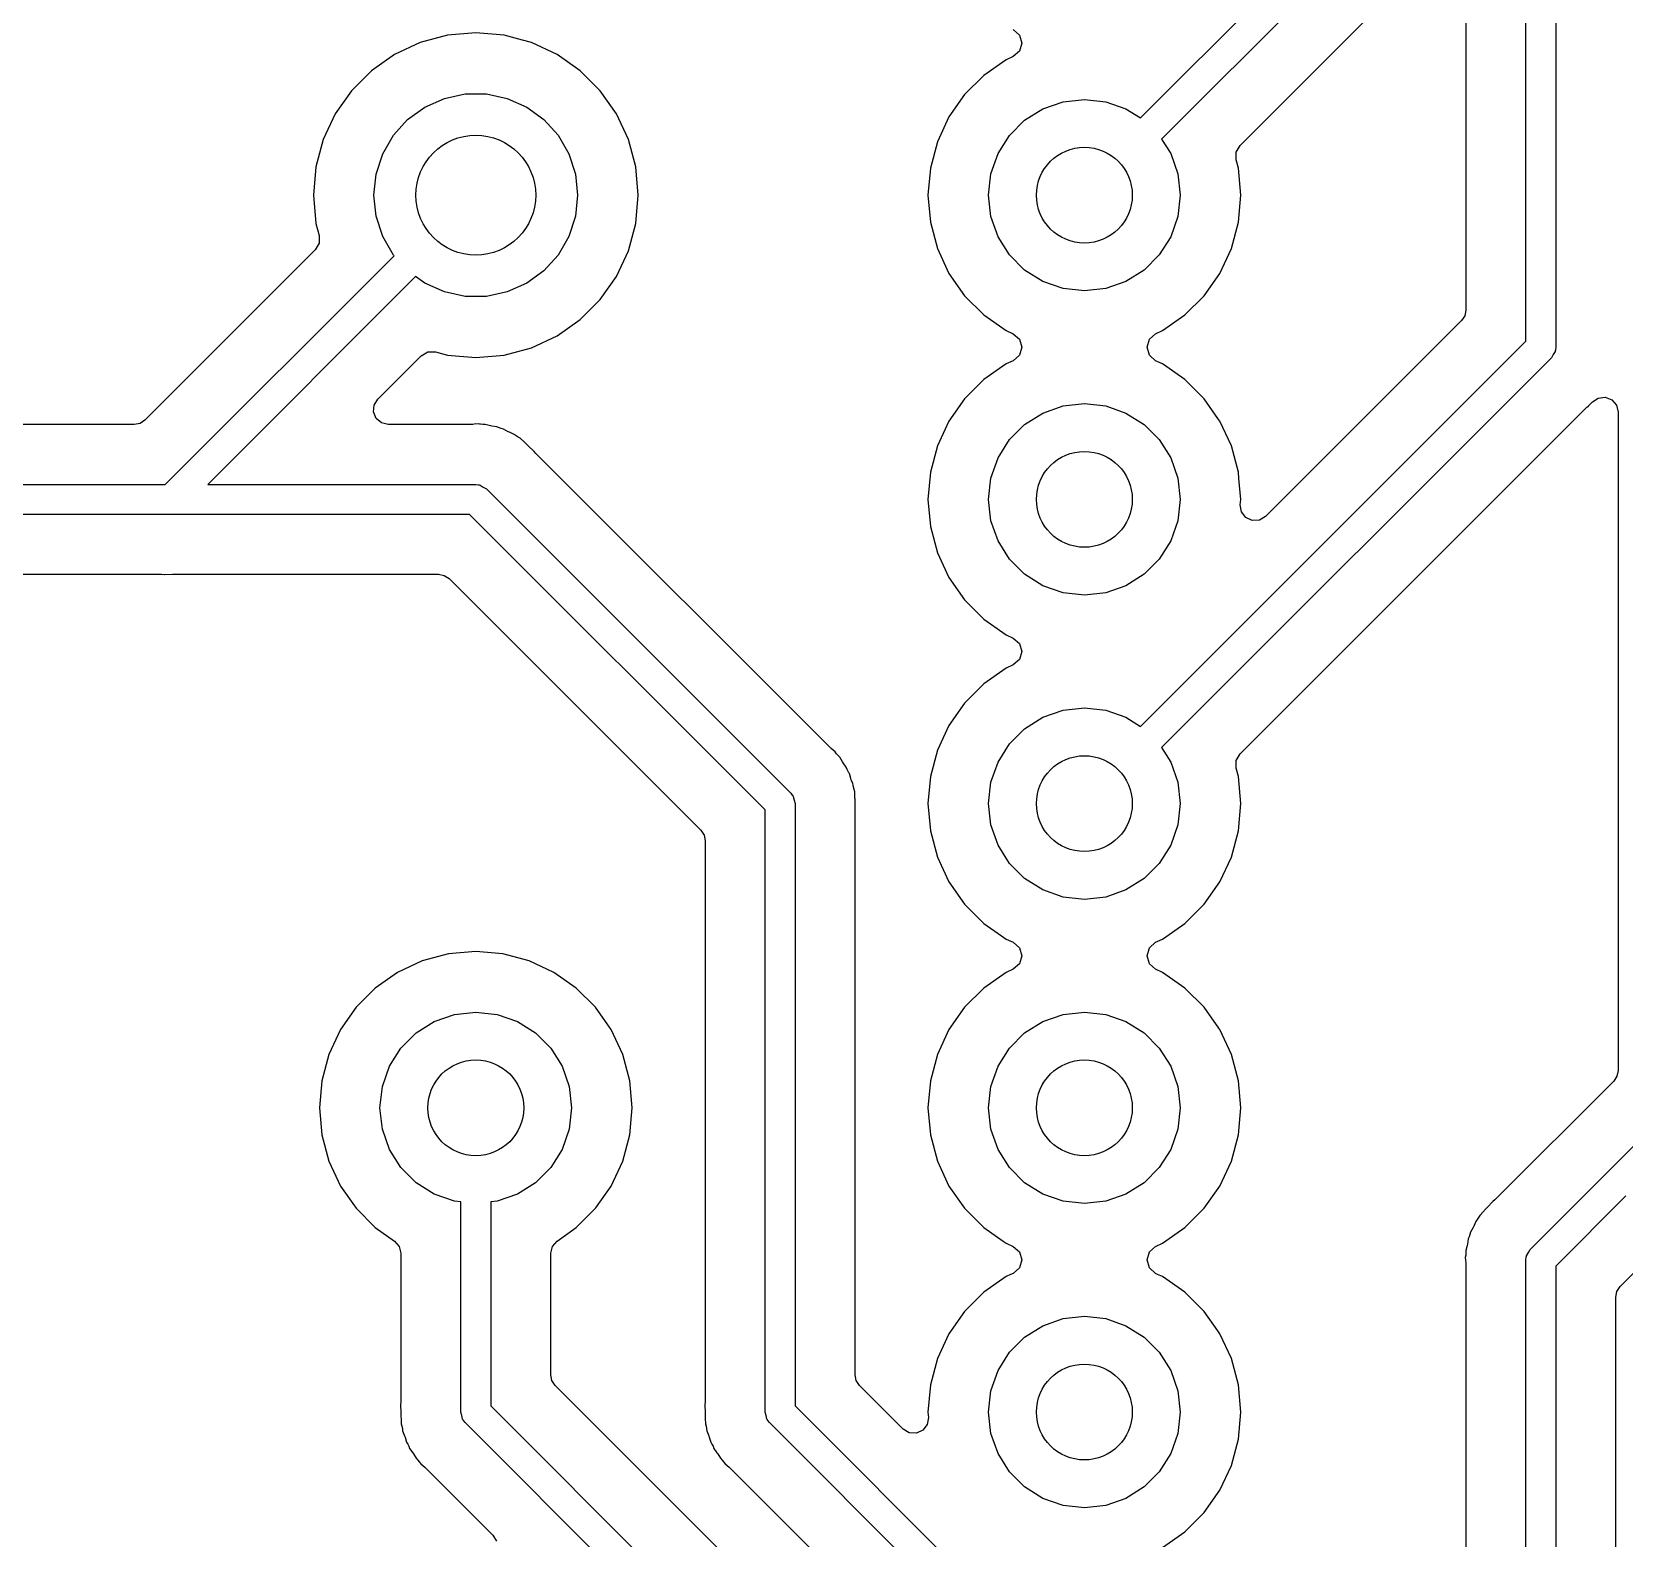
# Model space of a CAD drawing. Extents: x 26.2 to 76.2, y -84.5 to -34.5.
# Drawn here: x 39.64 to 52.93, y -71.87 to -59.29 of the extents above; entities that cross this region are included whole.
import ezdxf

# ---------------------------------------------------------------- set-up
doc = ezdxf.new("R2010")
doc.units = 0
doc.layers.add('BLACK', color=7, linetype='CONTINUOUS')

msp = doc.modelspace()

# ---------------------------------------------------------------- linework, layer by layer
at = {"layer": 'BLACK', "linetype": 'CONTINUOUS'}
for p, q in [((52.11, -61.8732), (52.11, -46.685)), ((52.36, -46.7368), (52.36, -61.925)), ((48.893, -60.0102), (50.84, -58.0632)), ((51.0534, -58.2034), (49.0698, -60.187)), ((49.7244, -60.2402), (51.3488, -58.6158)), ((51.6095, -58.6556), (51.6095, -61.6145)), ((47.8303, -59.2726), (47.8824, -59.3184)), ((42.8813, -59.3811), (42.6672, -59.481)), ((43.1096, -59.3199), (42.8813, -59.3811)), ((43.345, -59.2993), (43.1096, -59.3199)), ((43.5804, -59.3199), (43.345, -59.2993)), ((43.7349, -59.3613), (43.5804, -59.3199)), ((43.8087, -59.3811), (43.7349, -59.3613)), ((44.0228, -59.481), (43.8087, -59.3811)), ((47.8824, -59.3184), (47.9019, -59.385)), ((47.9019, -59.385), (47.8824, -59.4516)), ((42.6672, -59.481), (42.4736, -59.6165)), ((44.2164, -59.6165), (44.0228, -59.481)), ((47.7723, -59.5244), (47.5859, -59.655)), ((47.8303, -59.4974), (47.7723, -59.5244)), ((47.8824, -59.4516), (47.8303, -59.4974)), ((42.4736, -59.6165), (42.3065, -59.7836)), ((44.3835, -59.7836), (44.2164, -59.6165)), ((47.5859, -59.655), (47.425, -59.8159)), ((42.3065, -59.7836), (42.171, -59.9772)), ((43.0823, -59.8466), (43.2562, -59.8097)), ((43.2562, -59.8097), (43.4338, -59.8097)), ((43.4338, -59.8097), (43.6077, -59.8466)), ((44.519, -59.9772), (44.3835, -59.7836)), ((42.7762, -60.0233), (42.92, -59.9189)), ((42.92, -59.9189), (43.0823, -59.8466)), ((43.6077, -59.8466), (43.77, -59.9189)), ((43.77, -59.9189), (43.9138, -60.0233)), ((47.425, -59.8159), (47.2944, -60.0023)), ((47.9262, -60.0295), (48.0779, -59.9342)), ((48.0779, -59.9342), (48.247, -59.8751)), ((48.247, -59.8751), (48.425, -59.855)), ((48.425, -59.855), (48.603, -59.8751)), ((48.603, -59.8751), (48.7721, -59.9342)), ((48.7721, -59.9342), (48.893, -60.0102)), ((42.171, -59.9772), (42.0711, -60.1913)), ((42.6573, -60.1554), (42.7762, -60.0233)), ((43.9138, -60.0233), (44.0327, -60.1554)), ((44.6189, -60.1913), (44.519, -59.9772)), ((47.2944, -60.0023), (47.1983, -60.2085)), ((47.7995, -60.1562), (47.9262, -60.0295)), ((42.0711, -60.1913), (42.0099, -60.4196)), ((42.5685, -60.3093), (42.6573, -60.1554)), ((44.0327, -60.1554), (44.1215, -60.3093)), ((44.6801, -60.4196), (44.6189, -60.1913)), ((47.1983, -60.2085), (47.1394, -60.4283)), ((47.7042, -60.3079), (47.7995, -60.1562)), ((49.0698, -60.187), (49.1458, -60.3079)), ((42.5136, -60.4783), (42.5685, -60.3093)), ((44.1215, -60.3093), (44.1764, -60.4783)), ((47.6451, -60.477), (47.7042, -60.3079)), ((49.1458, -60.3079), (49.2049, -60.477)), ((49.6923, -60.2958), (49.7244, -60.2402)), ((49.6923, -60.36), (49.6923, -60.2958)), ((42.0099, -60.4196), (41.9893, -60.655)), ((44.7007, -60.655), (44.6801, -60.4196)), ((47.1394, -60.4283), (47.1195, -60.655)), ((49.7106, -60.4283), (49.6923, -60.36)), ((49.7305, -60.655), (49.7106, -60.4283)), ((42.495, -60.655), (42.5136, -60.4783)), ((44.1764, -60.4783), (44.195, -60.655)), ((47.625, -60.655), (47.6451, -60.477)), ((49.2049, -60.477), (49.225, -60.655)), ((41.9893, -60.655), (42.0099, -60.8904)), ((42.5136, -60.8317), (42.495, -60.655)), ((44.195, -60.655), (44.1764, -60.8317)), ((44.6801, -60.8904), (44.7007, -60.655)), ((47.1195, -60.655), (47.1394, -60.8817)), ((47.6451, -60.833), (47.625, -60.655)), ((49.225, -60.655), (49.2049, -60.833)), ((49.7106, -60.8817), (49.7305, -60.655)), ((42.5685, -61.0007), (42.5136, -60.8317)), ((44.1764, -60.8317), (44.1215, -61.0007)), ((47.7042, -61.0021), (47.6451, -60.833)), ((49.2049, -60.833), (49.1458, -61.0021)), ((42.0099, -60.8904), (42.0369, -60.9909)), ((42.0369, -60.9909), (42.0369, -61.0551)), ((42.6573, -61.1546), (42.5685, -61.0007)), ((44.1215, -61.0007), (44.0327, -61.1546)), ((44.6189, -61.1187), (44.6801, -60.8904)), ((47.1394, -60.8817), (47.1983, -61.1015)), ((47.7995, -61.1538), (47.7042, -61.0021)), ((49.1458, -61.0021), (49.0505, -61.1538)), ((49.6517, -61.1015), (49.7106, -60.8817)), ((42.0048, -61.1106), (40.5822, -62.5332)), ((42.0369, -61.0551), (42.0048, -61.1106)), ((44.519, -61.3328), (44.6189, -61.1187)), ((47.1983, -61.1015), (47.2944, -61.3077)), ((49.5556, -61.3077), (49.6517, -61.1015)), ((40.7532, -63.07), (42.6627, -61.1605)), ((42.6627, -61.1605), (42.6573, -61.1546)), ((44.0327, -61.1546), (43.9138, -61.2867)), ((47.9262, -61.2805), (47.7995, -61.1538)), ((49.0505, -61.1538), (48.9238, -61.2805)), ((42.8422, -61.3346), (41.1068, -63.07)), ((42.92, -61.3911), (42.8422, -61.3346)), ((43.0823, -61.4634), (42.92, -61.3911)), ((43.77, -61.3911), (43.6077, -61.4634)), ((43.9138, -61.2867), (43.77, -61.3911)), ((44.3835, -61.5264), (44.519, -61.3328)), ((47.2944, -61.3077), (47.425, -61.4941)), ((48.0779, -61.3758), (47.9262, -61.2805)), ((48.247, -61.4349), (48.0779, -61.3758)), ((48.7721, -61.3758), (48.603, -61.4349)), ((48.9238, -61.2805), (48.7721, -61.3758)), ((49.425, -61.4941), (49.5556, -61.3077)), ((43.2562, -61.5003), (43.0823, -61.4634)), ((43.4338, -61.5003), (43.2562, -61.5003)), ((43.6077, -61.4634), (43.4338, -61.5003)), ((44.2164, -61.6935), (44.3835, -61.5264)), ((47.425, -61.4941), (47.5859, -61.655)), ((48.425, -61.455), (48.247, -61.4349)), ((48.603, -61.4349), (48.425, -61.455)), ((49.2641, -61.655), (49.425, -61.4941)), ((47.5859, -61.655), (47.7723, -61.7856)), ((49.0777, -61.7856), (49.2641, -61.655)), ((51.6001, -61.662), (51.5732, -61.7022)), ((51.6095, -61.6145), (51.6001, -61.662)), ((44.0228, -61.829), (44.2164, -61.6935)), ((47.7723, -61.7856), (47.7723, -61.7856)), ((47.7723, -61.7856), (47.8303, -61.8126)), ((49.0197, -61.8126), (49.0777, -61.7856)), ((51.5732, -61.7022), (49.9378, -63.3376)), ((43.5804, -61.9901), (43.8087, -61.9289)), ((43.8087, -61.9289), (44.0228, -61.829)), ((47.8303, -61.8126), (47.8824, -61.8584)), ((47.8824, -61.8584), (47.9019, -61.925)), ((47.9019, -61.925), (47.8824, -61.9916)), ((48.893, -65.0902), (52.11, -61.8732)), ((48.9481, -61.925), (48.9675, -61.8584)), ((48.9675, -61.9916), (48.9481, -61.925)), ((48.9675, -61.8584), (49.0197, -61.8126)), ((52.36, -61.925), (52.3568, -61.9471)), ((42.7837, -62.1009), (42.8894, -61.9952)), ((42.8894, -61.9952), (42.9449, -61.9631)), ((42.9449, -61.9631), (43.0091, -61.9631)), ((43.0091, -61.9631), (43.1096, -61.9901)), ((43.1096, -61.9901), (43.345, -62.0107)), ((43.345, -62.0107), (43.5804, -61.9901)), ((47.7723, -62.0644), (47.5859, -62.195)), ((47.8303, -62.0374), (47.7723, -62.0644)), ((47.8824, -61.9916), (47.8303, -62.0374)), ((49.0197, -62.0374), (48.9675, -61.9916)), ((49.0777, -62.0644), (49.0197, -62.0374)), ((52.3234, -62.0134), (49.0698, -65.267)), ((49.2641, -62.195), (49.0777, -62.0644)), ((52.3382, -61.9862), (52.3234, -62.0134)), ((52.3549, -61.9602), (52.3382, -61.9862)), ((52.3558, -61.954), (52.3549, -61.9602)), ((52.3571, -61.9516), (52.3558, -61.954)), ((52.3568, -61.9471), (52.3571, -61.9516)), ((42.5268, -62.3578), (42.7837, -62.1009)), ((47.5859, -62.195), (47.425, -62.3559)), ((49.425, -62.3559), (49.2641, -62.195)), ((42.492, -62.4649), (42.4965, -62.4072)), ((42.5141, -62.5184), (42.492, -62.4649)), ((42.4965, -62.4072), (42.5268, -62.3578)), ((47.425, -62.3559), (47.2944, -62.5423)), ((48.0779, -62.4742), (48.247, -62.4151)), ((48.247, -62.4151), (48.425, -62.395)), ((48.425, -62.395), (48.603, -62.4151)), ((48.603, -62.4151), (48.7721, -62.4742)), ((49.5388, -62.5184), (49.425, -62.3559)), ((49.7244, -65.3202), (52.6188, -62.4258)), ((52.6188, -62.4258), (52.6349, -62.4129)), ((52.6349, -62.4129), (52.6369, -62.4108)), ((52.6369, -62.4108), (52.6651, -62.3807)), ((52.6369, -62.4108), (52.6369, -62.4108)), ((52.6651, -62.3807), (52.7142, -62.3487)), ((52.7142, -62.3487), (52.7726, -62.3428)), ((52.7726, -62.3428), (52.8271, -62.3644)), ((52.8271, -62.3644), (52.8656, -62.4086)), ((52.8656, -62.4086), (52.8795, -62.4656)), ((52.8795, -62.4656), (52.8795, -67.9645)), ((40.4945, -62.5695), (34.3992, -62.5695)), ((40.542, -62.5601), (40.4945, -62.5695)), ((40.5822, -62.5332), (40.542, -62.5601)), ((42.5582, -62.556), (42.5141, -62.5184)), ((42.6145, -62.5695), (42.5582, -62.556)), ((43.3097, -62.5695), (42.6145, -62.5695)), ((43.3213, -62.5689), (43.3097, -62.5695)), ((43.3318, -62.568), (43.3213, -62.5689)), ((43.3648, -62.5648), (43.3318, -62.568)), ((43.3772, -62.5668), (43.3648, -62.5648)), ((43.3648, -62.5648), (43.3648, -62.5648)), ((43.3846, -62.568), (43.3772, -62.5668)), ((43.404, -62.5695), (43.3846, -62.568)), ((43.424, -62.5695), (43.404, -62.5695)), ((43.4663, -62.5804), (43.424, -62.5695)), ((43.4778, -62.5827), (43.4663, -62.5804)), ((43.5209, -62.5896), (43.4778, -62.5827)), ((43.5393, -62.5975), (43.5209, -62.5896)), ((43.5577, -62.6038), (43.5393, -62.5975)), ((47.2944, -62.5423), (47.1983, -62.7485)), ((47.7995, -62.6962), (47.9262, -62.5695)), ((47.9262, -62.5695), (48.0779, -62.4742)), ((48.7721, -62.4742), (48.9238, -62.5695)), ((48.9238, -62.5695), (49.0505, -62.6962)), ((49.5556, -62.5423), (49.5388, -62.5184)), ((49.6517, -62.7485), (49.5556, -62.5423)), ((43.5771, -62.6088), (43.5577, -62.6038)), ((43.6154, -62.6298), (43.5771, -62.6088)), ((43.6259, -62.635), (43.6154, -62.6298)), ((43.6659, -62.6523), (43.6259, -62.635)), ((43.6818, -62.6646), (43.6659, -62.6523)), ((43.698, -62.6753), (43.6818, -62.6646)), ((43.7156, -62.6849), (43.698, -62.6753)), ((43.7474, -62.7148), (43.7156, -62.6849)), ((43.7563, -62.7224), (43.7474, -62.7148)), ((43.7595, -62.7249), (43.7563, -62.7224)), ((43.779, -62.7444), (43.7595, -62.7249)), ((47.7042, -62.8479), (47.7995, -62.6962)), ((49.0505, -62.6962), (49.1458, -62.8479)), ((43.7818, -62.7471), (43.779, -62.7444)), ((43.8329, -62.7951), (43.7818, -62.7471)), ((43.8458, -62.8112), (43.8329, -62.7951)), ((46.3023, -65.2677), (43.8458, -62.8112)), ((47.1983, -62.7485), (47.1394, -62.9683)), ((47.6451, -63.017), (47.7042, -62.8479)), ((49.1458, -62.8479), (49.2049, -63.017)), ((49.7106, -62.9683), (49.6517, -62.7485)), ((47.1394, -62.9683), (47.1195, -63.195)), ((49.7153, -63.0215), (49.7106, -62.9683)), ((33.9709, -63.07), (40.7532, -63.07)), ((41.1068, -63.07), (43.345, -63.07)), ((43.345, -63.07), (43.3671, -63.0732)), ((43.3671, -63.0732), (43.3716, -63.0729)), ((43.3716, -63.0729), (43.374, -63.0742)), ((43.374, -63.0742), (43.3802, -63.0751)), ((43.3802, -63.0751), (43.4062, -63.0918)), ((43.4062, -63.0918), (43.4334, -63.1066)), ((43.4334, -63.1066), (45.9734, -65.6466)), ((47.625, -63.195), (47.6451, -63.017)), ((49.2049, -63.017), (49.225, -63.195)), ((49.7305, -63.195), (49.7153, -63.0215)), ((47.1195, -63.195), (47.1394, -63.4217)), ((47.6451, -63.373), (47.625, -63.195)), ((49.225, -63.195), (49.2049, -63.373)), ((49.7266, -63.2391), (49.7305, -63.195)), ((49.736, -63.2984), (49.7266, -63.2391)), ((40.805, -63.32), (33.9709, -63.32)), ((43.2932, -63.32), (40.805, -63.32)), ((45.76, -65.7868), (43.2932, -63.32)), ((47.7042, -63.5421), (47.6451, -63.373)), ((49.2049, -63.373), (49.1458, -63.5421)), ((49.7721, -63.3463), (49.736, -63.2984)), ((49.8265, -63.3716), (49.7721, -63.3463)), ((49.8864, -63.3685), (49.8265, -63.3716)), ((49.9378, -63.3376), (49.8864, -63.3685)), ((47.1394, -63.4217), (47.1983, -63.6415)), ((47.1983, -63.6415), (47.2944, -63.8477)), ((47.7995, -63.6938), (47.7042, -63.5421)), ((49.1458, -63.5421), (49.0505, -63.6938)), ((47.9262, -63.8205), (47.7995, -63.6938)), ((49.0505, -63.6938), (48.9238, -63.8205)), ((34.3992, -63.8205), (40.7223, -63.8205)), ((40.7223, -63.8205), (40.7428, -63.8228)), ((40.7428, -63.8228), (40.7457, -63.8227)), ((40.7457, -63.8227), (40.8129, -63.8206)), ((40.7457, -63.8227), (40.7457, -63.8227)), ((40.8129, -63.8206), (40.8168, -63.8205)), ((40.8168, -63.8205), (40.8443, -63.8205)), ((40.8443, -63.8205), (43.0345, -63.8205)), ((43.0345, -63.8205), (43.082, -63.8299)), ((43.082, -63.8299), (43.1222, -63.8568)), ((43.1222, -63.8568), (45.2232, -65.9578)), ((47.2944, -63.8477), (47.425, -64.0341)), ((48.0779, -63.9158), (47.9262, -63.8205)), ((48.247, -63.9749), (48.0779, -63.9158)), ((48.7721, -63.9158), (48.603, -63.9749)), ((48.9238, -63.8205), (48.7721, -63.9158)), ((47.425, -64.0341), (47.5859, -64.195)), ((48.425, -63.995), (48.247, -63.9749)), ((48.603, -63.9749), (48.425, -63.995)), ((47.5859, -64.195), (47.6408, -64.2335)), ((47.6408, -64.2335), (47.7723, -64.3256)), ((47.7723, -64.3256), (47.8303, -64.3526)), ((47.8303, -64.3526), (47.8824, -64.3984)), ((47.8824, -64.3984), (47.9019, -64.465)), ((47.8303, -64.5774), (47.7723, -64.6044)), ((47.8825, -64.5316), (47.8303, -64.5774)), ((47.9019, -64.465), (47.8825, -64.5316)), ((47.7723, -64.6044), (47.5859, -64.735)), ((47.5859, -64.735), (47.425, -64.8959)), ((47.425, -64.8959), (47.2944, -65.0823)), ((48.0779, -65.0142), (48.247, -64.9551)), ((48.247, -64.9551), (48.425, -64.935)), ((48.425, -64.935), (48.603, -64.9551)), ((48.603, -64.9551), (48.7721, -65.0142)), ((47.2944, -65.0823), (47.1983, -65.2885)), ((47.7995, -65.2362), (47.9262, -65.1095)), ((47.9262, -65.1095), (48.0779, -65.0142)), ((48.7721, -65.0142), (48.893, -65.0902)), ((47.7042, -65.3879), (47.7995, -65.2362)), ((46.3109, -65.2756), (46.3023, -65.2677)), ((46.3446, -65.3034), (46.3109, -65.2756)), ((46.3564, -65.3196), (46.3446, -65.3034)), ((46.3446, -65.3034), (46.3446, -65.3034)), ((46.369, -65.3344), (46.3564, -65.3196)), ((46.3832, -65.3486), (46.369, -65.3344)), ((46.4054, -65.3862), (46.3832, -65.3486)), ((46.4118, -65.3959), (46.4054, -65.3862)), ((47.1983, -65.2885), (47.1394, -65.5083)), ((47.6451, -65.557), (47.7042, -65.3879)), ((49.0698, -65.267), (49.1458, -65.3879)), ((49.1458, -65.3879), (49.2049, -65.557)), ((49.6923, -65.3758), (49.7244, -65.3202)), ((49.6923, -65.4399), (49.6923, -65.3758)), ((46.4375, -65.4313), (46.4118, -65.3959)), ((46.4449, -65.4499), (46.4375, -65.4313)), ((46.4534, -65.4674), (46.4449, -65.4499)), ((46.4599, -65.4783), (46.4534, -65.4674)), ((46.4636, -65.4846), (46.4599, -65.4783)), ((46.4758, -65.5266), (46.4636, -65.4846)), ((46.4796, -65.5376), (46.4758, -65.5266)), ((47.1394, -65.5083), (47.1195, -65.735)), ((49.7106, -65.5083), (49.6923, -65.4399)), ((49.7305, -65.735), (49.7106, -65.5083)), ((45.9734, -65.6466), (45.9868, -65.6645)), ((46.491, -65.5665), (46.4796, -65.5376)), ((46.4957, -65.5782), (46.491, -65.5665)), ((46.4982, -65.5981), (46.4957, -65.5782)), ((46.5021, -65.6171), (46.4982, -65.5981)), ((46.5077, -65.6364), (46.5021, -65.6171)), ((46.5091, -65.68), (46.5077, -65.6364)), ((47.625, -65.735), (47.6451, -65.557)), ((49.2049, -65.557), (49.225, -65.735)), ((45.76, -70.815), (45.76, -65.7868)), ((45.9868, -65.6645), (45.9902, -65.6674)), ((45.9902, -65.6674), (45.9909, -65.67)), ((45.9909, -65.67), (45.9947, -65.6751)), ((45.9947, -65.6751), (46.0013, -65.7053)), ((46.0013, -65.7053), (46.01, -65.735)), ((46.01, -65.735), (46.01, -70.7632)), ((46.51, -65.6917), (46.5091, -65.68)), ((46.5105, -65.6957), (46.51, -65.6917)), ((46.5105, -65.7232), (46.5105, -65.6957)), ((46.5105, -65.6957), (46.5105, -65.6957)), ((46.5106, -65.7271), (46.5105, -65.7232)), ((46.5128, -65.7972), (46.5106, -65.7271)), ((47.1195, -65.735), (47.1394, -65.9617)), ((47.6451, -65.913), (47.625, -65.735)), ((49.225, -65.735), (49.2049, -65.913)), ((49.7106, -65.9617), (49.7305, -65.735)), ((46.5105, -65.8177), (46.5128, -65.7972)), ((46.5105, -70.5045), (46.5105, -65.8177)), ((47.7042, -66.0821), (47.6451, -65.913)), ((49.2049, -65.913), (49.1458, -66.0821)), ((45.2232, -65.9578), (45.2501, -65.998)), ((45.2501, -65.998), (45.2595, -66.0455)), ((45.2595, -66.0455), (45.2595, -70.7323)), ((47.1394, -65.9617), (47.1983, -66.1815)), ((49.6517, -66.1815), (49.7106, -65.9617)), ((47.1983, -66.1815), (47.2944, -66.3877)), ((47.7995, -66.2338), (47.7042, -66.0821)), ((49.1458, -66.0821), (49.0505, -66.2338)), ((49.5556, -66.3877), (49.6517, -66.1815)), ((47.9262, -66.3605), (47.7995, -66.2338)), ((49.0505, -66.2338), (48.9238, -66.3605)), ((47.2944, -66.3877), (47.425, -66.5741)), ((48.0779, -66.4558), (47.9262, -66.3605)), ((48.247, -66.5149), (48.0779, -66.4558)), ((48.7721, -66.4558), (48.603, -66.5149)), ((48.9238, -66.3605), (48.7721, -66.4558)), ((49.425, -66.5741), (49.5556, -66.3877)), ((47.425, -66.5741), (47.5859, -66.735)), ((48.425, -66.535), (48.247, -66.5149)), ((48.603, -66.5149), (48.425, -66.535)), ((49.2641, -66.735), (49.425, -66.5741)), ((47.5859, -66.735), (47.7333, -66.8383)), ((47.7333, -66.8383), (47.7723, -66.8656)), ((49.0777, -66.8656), (49.2641, -66.735)), ((43.1183, -66.9894), (42.8985, -67.0483)), ((43.345, -66.9695), (43.1183, -66.9894)), ((43.5717, -66.9894), (43.345, -66.9695)), ((43.7915, -67.0483), (43.5717, -66.9894)), ((47.7723, -66.8656), (47.8303, -66.8926)), ((47.8303, -66.8926), (47.8824, -66.9384)), ((47.8824, -66.9384), (47.9019, -67.005)), ((48.9481, -67.005), (48.9675, -66.9384)), ((48.9675, -66.9384), (49.0197, -66.8926)), ((49.0197, -66.8926), (49.0777, -66.8656)), ((42.8985, -67.0483), (42.6923, -67.1444)), ((43.9977, -67.1444), (43.7915, -67.0483)), ((47.8303, -67.1174), (47.7723, -67.1444)), ((47.8825, -67.0716), (47.8303, -67.1174)), ((47.9019, -67.005), (47.8825, -67.0716)), ((48.9675, -67.0716), (48.9481, -67.005)), ((49.0197, -67.1174), (48.9675, -67.0716)), ((49.0777, -67.1444), (49.0197, -67.1174)), ((42.6923, -67.1444), (42.5059, -67.275)), ((44.1841, -67.275), (43.9977, -67.1444)), ((47.7723, -67.1444), (47.5859, -67.275)), ((49.2641, -67.275), (49.0777, -67.1444)), ((42.5059, -67.275), (42.345, -67.4359)), ((44.345, -67.4359), (44.1841, -67.275)), ((47.5859, -67.275), (47.425, -67.4359)), ((49.425, -67.4359), (49.2641, -67.275)), ((42.345, -67.4359), (42.2144, -67.6223)), ((42.9979, -67.5542), (43.167, -67.4951)), ((43.167, -67.4951), (43.345, -67.475)), ((43.345, -67.475), (43.523, -67.4951)), ((43.523, -67.4951), (43.6921, -67.5542)), ((44.4667, -67.6096), (44.345, -67.4359)), ((47.425, -67.4359), (47.2944, -67.6223)), ((48.0779, -67.5542), (48.247, -67.4951)), ((48.247, -67.4951), (48.425, -67.475)), ((48.425, -67.475), (48.603, -67.4951)), ((48.603, -67.4951), (48.7721, -67.5542)), ((49.5467, -67.6096), (49.425, -67.4359)), ((42.2144, -67.6223), (42.1183, -67.8285)), ((42.7195, -67.7762), (42.8462, -67.6495)), ((42.8462, -67.6495), (42.9979, -67.5542)), ((43.6921, -67.5542), (43.8438, -67.6495)), ((43.8438, -67.6495), (43.9705, -67.7762)), ((44.4756, -67.6223), (44.4667, -67.6096)), ((44.5717, -67.8285), (44.4756, -67.6223)), ((47.2944, -67.6223), (47.1983, -67.8285)), ((47.7995, -67.7762), (47.9262, -67.6495)), ((47.9262, -67.6495), (48.0779, -67.5542)), ((48.7721, -67.5542), (48.9238, -67.6495)), ((48.9238, -67.6495), (49.0505, -67.7762)), ((49.5556, -67.6223), (49.5467, -67.6096)), ((49.6517, -67.8285), (49.5556, -67.6223)), ((42.6242, -67.9279), (42.7195, -67.7762)), ((43.9705, -67.7762), (44.0658, -67.9279)), ((47.7042, -67.9279), (47.7995, -67.7762)), ((49.0505, -67.7762), (49.1458, -67.9279)), ((42.1183, -67.8285), (42.0594, -68.0483)), ((44.6306, -68.0483), (44.5717, -67.8285)), ((47.1983, -67.8285), (47.1394, -68.0483)), ((49.7106, -68.0483), (49.6517, -67.8285)), ((42.0594, -68.0483), (42.0395, -68.275)), ((42.5651, -68.097), (42.6242, -67.9279)), ((44.0658, -67.9279), (44.1249, -68.097)), ((44.6505, -68.275), (44.6306, -68.0483)), ((47.1394, -68.0483), (47.1195, -68.275)), ((47.6451, -68.097), (47.7042, -67.9279)), ((49.1458, -67.9279), (49.2049, -68.097)), ((49.7305, -68.275), (49.7106, -68.0483)), ((52.8432, -68.0522), (51.8512, -69.0442)), ((52.8701, -68.012), (52.8432, -68.0522)), ((52.8795, -67.9645), (52.8701, -68.012)), ((42.545, -68.275), (42.5651, -68.097)), ((44.1249, -68.097), (44.145, -68.275)), ((47.625, -68.275), (47.6451, -68.097)), ((49.2049, -68.097), (49.225, -68.275)), ((42.0395, -68.275), (42.0594, -68.5017)), ((42.5651, -68.453), (42.545, -68.275)), ((44.145, -68.275), (44.1249, -68.453)), ((44.6306, -68.5017), (44.6505, -68.275)), ((47.1195, -68.275), (47.1394, -68.5017)), ((47.6451, -68.453), (47.625, -68.275)), ((49.225, -68.275), (49.2049, -68.453)), ((49.7106, -68.5017), (49.7305, -68.275)), ((52.7028, -68.9005), (53.38, -68.2232)), ((42.0594, -68.5017), (42.1183, -68.7215)), ((42.6242, -68.6221), (42.5651, -68.453)), ((44.1249, -68.453), (44.0658, -68.6221)), ((44.5717, -68.7215), (44.6306, -68.5017)), ((47.1394, -68.5017), (47.1983, -68.7215)), ((47.7042, -68.6221), (47.6451, -68.453)), ((49.2049, -68.453), (49.1458, -68.6221)), ((49.6517, -68.7215), (49.7106, -68.5017)), ((42.7195, -68.7738), (42.6242, -68.6221)), ((44.0658, -68.6221), (43.9705, -68.7738)), ((47.7995, -68.7738), (47.7042, -68.6221)), ((49.1458, -68.6221), (49.0505, -68.7738)), ((42.1183, -68.7215), (42.2144, -68.9277)), ((42.8462, -68.9005), (42.7195, -68.7738)), ((43.9705, -68.7738), (43.8438, -68.9005)), ((44.4756, -68.9277), (44.5717, -68.7215)), ((47.1983, -68.7215), (47.2944, -68.9277)), ((47.9262, -68.9005), (47.7995, -68.7738)), ((49.0505, -68.7738), (48.9238, -68.9005)), ((49.5556, -68.9277), (49.6517, -68.7215)), ((42.2144, -68.9277), (42.345, -69.1141)), ((42.9979, -68.9958), (42.8462, -68.9005)), ((43.8438, -68.9005), (43.6921, -68.9958)), ((44.3482, -69.1096), (44.4756, -68.9277)), ((47.2944, -68.9277), (47.425, -69.1141)), ((48.0779, -68.9958), (47.9262, -68.9005)), ((48.9238, -68.9005), (48.7721, -68.9958)), ((49.425, -69.1141), (49.5556, -68.9277)), ((52.1466, -69.4566), (52.7028, -68.9005)), ((42.345, -69.1141), (42.5059, -69.275)), ((43.167, -69.0549), (42.9979, -68.9958)), ((43.22, -69.0609), (43.167, -69.0549)), ((43.22, -70.815), (43.22, -69.0609)), ((43.523, -69.0549), (43.47, -69.0609)), ((43.47, -69.0609), (43.47, -70.7632)), ((43.6921, -68.9958), (43.523, -69.0549)), ((44.1841, -69.275), (44.345, -69.1141)), ((44.345, -69.1141), (44.3482, -69.1096)), ((47.425, -69.1141), (47.5859, -69.275)), ((48.247, -69.0549), (48.0779, -68.9958)), ((48.425, -69.075), (48.247, -69.0549)), ((48.603, -69.0549), (48.425, -69.075)), ((48.7721, -68.9958), (48.603, -69.0549)), ((49.2641, -69.275), (49.425, -69.1141)), ((51.7844, -69.111), (51.7649, -69.1305)), ((51.7871, -69.1082), (51.7844, -69.111)), ((51.8351, -69.0571), (51.7871, -69.1082)), ((51.8512, -69.0442), (51.8351, -69.0571)), ((52.9457, -69.0111), (52.36, -69.5968)), ((51.6923, -69.2241), (51.675, -69.2642)), ((51.7046, -69.2082), (51.6923, -69.2241)), ((51.7153, -69.192), (51.7046, -69.2082)), ((51.7249, -69.1744), (51.7153, -69.192)), ((51.7548, -69.1426), (51.7249, -69.1744)), ((51.7624, -69.1337), (51.7548, -69.1426)), ((51.7649, -69.1305), (51.7624, -69.1337)), ((42.5059, -69.275), (42.6666, -69.3876)), ((44.0234, -69.3876), (44.1841, -69.275)), ((47.5859, -69.275), (47.7466, -69.3876)), ((49.0777, -69.4056), (49.2641, -69.275)), ((51.6296, -69.3691), (51.6227, -69.4122)), ((51.6375, -69.3507), (51.6296, -69.3691)), ((51.6438, -69.3323), (51.6375, -69.3507)), ((51.6488, -69.3129), (51.6438, -69.3323)), ((51.6698, -69.2746), (51.6488, -69.3129)), ((51.675, -69.2642), (51.6698, -69.2746)), ((52.8968, -69.7678), (53.3899, -69.2746)), ((42.6666, -69.3876), (42.7055, -69.4319)), ((42.7055, -69.4319), (42.7195, -69.4892)), ((42.7195, -69.4892), (42.7195, -70.7323)), ((43.9705, -69.4892), (43.9845, -69.4319)), ((43.9705, -70.5045), (43.9705, -69.4892)), ((43.9845, -69.4319), (44.0234, -69.3876)), ((47.7466, -69.3876), (47.7723, -69.4056)), ((47.7723, -69.4056), (47.8303, -69.4326)), ((47.8303, -69.4326), (47.8824, -69.4784)), ((47.8824, -69.4784), (47.9019, -69.545)), ((48.9481, -69.545), (48.9675, -69.4784)), ((48.9675, -69.4784), (49.0197, -69.4326)), ((49.0197, -69.4326), (49.0777, -69.4056)), ((51.608, -69.5054), (51.6048, -69.5252)), ((51.6095, -69.486), (51.608, -69.5054)), ((51.6204, -69.4237), (51.6095, -69.466)), ((51.6095, -69.466), (51.6095, -69.486)), ((51.6227, -69.4122), (51.6204, -69.4237)), ((52.1142, -69.516), (52.1151, -69.5098)), ((52.1151, -69.5098), (52.1318, -69.4838)), ((52.1318, -69.4838), (52.1466, -69.4566)), ((47.8824, -69.6116), (47.8303, -69.6574)), ((47.9019, -69.545), (47.8824, -69.6116)), ((48.9675, -69.6116), (48.9481, -69.545)), ((49.0197, -69.6574), (48.9675, -69.6116)), ((51.6048, -69.5252), (51.609, -69.5687)), ((51.609, -69.5687), (51.6095, -69.5803)), ((51.6095, -69.5803), (51.6095, -73.0445)), ((52.11, -69.545), (52.1132, -69.5229)), ((52.11, -73.3032), (52.11, -69.545)), ((52.1129, -69.5184), (52.1142, -69.516)), ((52.1132, -69.5229), (52.1129, -69.5184)), ((52.36, -69.5968), (52.36, -73.355)), ((47.7723, -69.6844), (47.5859, -69.815)), ((47.8096, -69.667), (47.7723, -69.6844)), ((47.8303, -69.6574), (47.8096, -69.667)), ((49.0367, -69.6653), (49.0197, -69.6574)), ((49.0777, -69.6844), (49.0367, -69.6653)), ((49.2641, -69.815), (49.0777, -69.6844)), ((52.8699, -69.808), (52.8968, -69.7678)), ((47.5859, -69.815), (47.425, -69.9759)), ((49.425, -69.9759), (49.2641, -69.815)), ((52.8605, -69.8555), (52.8699, -69.808)), ((52.8605, -73.3197), (52.8605, -69.8555)), ((47.425, -69.9759), (47.2944, -70.1623)), ((48.0779, -70.0942), (48.247, -70.0351)), ((48.247, -70.0351), (48.425, -70.015)), ((48.425, -70.015), (48.603, -70.0351)), ((48.603, -70.0351), (48.7721, -70.0942)), ((49.538, -70.1372), (49.425, -69.9759)), ((47.2944, -70.1623), (47.1983, -70.3685)), ((47.9262, -70.1895), (48.0779, -70.0942)), ((48.7721, -70.0942), (48.9238, -70.1895)), ((49.5556, -70.1623), (49.538, -70.1372)), ((49.6517, -70.3685), (49.5556, -70.1623)), ((47.7995, -70.3162), (47.9262, -70.1895)), ((48.9238, -70.1895), (49.0505, -70.3162)), ((47.1983, -70.3685), (47.1394, -70.5883)), ((47.7042, -70.4679), (47.7995, -70.3162)), ((49.0505, -70.3162), (49.1458, -70.4679)), ((49.7106, -70.5883), (49.6517, -70.3685)), ((43.9799, -70.552), (43.9705, -70.5045)), ((44.0068, -70.5922), (43.9799, -70.552)), ((46.5199, -70.552), (46.5105, -70.5045)), ((46.5468, -70.5922), (46.5199, -70.552)), ((47.6451, -70.637), (47.7042, -70.4679)), ((49.1458, -70.4679), (49.2049, -70.637)), ((46.3023, -72.8877), (44.0068, -70.5922)), ((46.9122, -70.9576), (46.5468, -70.5922)), ((47.1394, -70.5883), (47.1195, -70.815)), ((47.625, -70.815), (47.6451, -70.637)), ((49.2049, -70.637), (49.225, -70.815)), ((49.7305, -70.815), (49.7106, -70.5883)), ((42.7195, -70.7323), (42.7172, -70.7528)), ((42.7172, -70.7528), (42.7194, -70.8229)), ((42.7194, -70.8229), (42.7195, -70.8268)), ((42.7195, -70.8268), (42.7195, -70.8543)), ((43.2287, -70.8447), (43.22, -70.815)), ((43.47, -70.7632), (45.9734, -73.2666)), ((45.2595, -70.7323), (45.2572, -70.7528)), ((45.2572, -70.7528), (45.2594, -70.8229)), ((45.2594, -70.8229), (45.2595, -70.8268)), ((45.2595, -70.8268), (45.2595, -70.8543)), ((45.7687, -70.8447), (45.76, -70.815)), ((46.01, -70.7632), (47.957, -72.7102)), ((47.1195, -70.815), (47.1234, -70.8591)), ((47.6451, -70.993), (47.625, -70.815)), ((49.225, -70.815), (49.2049, -70.993)), ((49.7106, -71.0417), (49.7305, -70.815)), ((42.7195, -70.8543), (42.72, -70.8583)), ((42.72, -70.8583), (42.7209, -70.87)), ((42.7209, -70.87), (42.7223, -70.9136)), ((42.7223, -70.9136), (42.7279, -70.9329)), ((42.7279, -70.9329), (42.7318, -70.9519)), ((42.7318, -70.9519), (42.7343, -70.9718)), ((42.7343, -70.9718), (42.7504, -71.0124)), ((43.2353, -70.8749), (43.2287, -70.8447)), ((43.2391, -70.88), (43.2353, -70.8749)), ((43.2398, -70.8826), (43.2391, -70.88)), ((43.2432, -70.8855), (43.2398, -70.8826)), ((43.2566, -70.9034), (43.2432, -70.8855)), ((45.76, -73.4068), (43.2566, -70.9034)), ((45.2595, -70.8543), (45.26, -70.8583)), ((45.26, -70.8583), (45.2609, -70.87)), ((45.2609, -70.87), (45.2623, -70.9136)), ((45.2623, -70.9136), (45.2679, -70.9329)), ((45.2679, -70.9329), (45.2718, -70.9519)), ((45.2718, -70.9519), (45.2743, -70.9718)), ((45.2743, -70.9718), (45.2904, -71.0124)), ((45.7753, -70.8749), (45.7687, -70.8447)), ((45.7791, -70.88), (45.7753, -70.8749)), ((45.7798, -70.8826), (45.7791, -70.88)), ((45.7832, -70.8855), (45.7798, -70.8826)), ((45.7966, -70.9034), (45.7832, -70.8855)), ((47.7802, -72.887), (45.7966, -70.9034)), ((46.9636, -70.9885), (46.9122, -70.9576)), ((47.0779, -70.9663), (47.0235, -70.9916)), ((47.114, -70.9184), (47.0779, -70.9663)), ((47.1234, -70.8591), (47.114, -70.9184)), ((42.7504, -71.0124), (42.7542, -71.0235)), ((42.7542, -71.0235), (42.7664, -71.0654)), ((42.7664, -71.0654), (42.7766, -71.0826)), ((42.7766, -71.0826), (42.7851, -71.1001)), ((42.7851, -71.1001), (42.7925, -71.1187)), ((45.2904, -71.0124), (45.2942, -71.0235)), ((45.2942, -71.0235), (45.3064, -71.0654)), ((45.3064, -71.0654), (45.3166, -71.0826)), ((45.3166, -71.0826), (45.3251, -71.1001)), ((45.3251, -71.1001), (45.3325, -71.1187)), ((47.0235, -70.9916), (46.9636, -70.9885)), ((47.7042, -71.1621), (47.6451, -70.993)), ((49.2049, -70.993), (49.1458, -71.1621)), ((49.6517, -71.2615), (49.7106, -71.0417)), ((42.7925, -71.1187), (42.7925, -71.1187)), ((42.7925, -71.1187), (42.8182, -71.1541)), ((42.8182, -71.1541), (42.8246, -71.1638)), ((42.8246, -71.1638), (42.8468, -71.2014)), ((42.8468, -71.2014), (42.8468, -71.2014)), ((42.8468, -71.2014), (42.8468, -71.2014)), ((42.8468, -71.2014), (42.861, -71.2156)), ((42.861, -71.2156), (42.8736, -71.2304)), ((42.8736, -71.2304), (42.8854, -71.2466)), ((45.3325, -71.1187), (45.3325, -71.1187)), ((45.3325, -71.1187), (45.3582, -71.1541)), ((45.3582, -71.1541), (45.3646, -71.1638)), ((45.3646, -71.1638), (45.3868, -71.2014)), ((45.3868, -71.2014), (45.3868, -71.2014)), ((45.3868, -71.2014), (45.3868, -71.2014)), ((45.3868, -71.2014), (45.401, -71.2156)), ((45.401, -71.2156), (45.4136, -71.2304)), ((45.4136, -71.2304), (45.4254, -71.2466)), ((47.7995, -71.3138), (47.7042, -71.1621)), ((49.1458, -71.1621), (49.0505, -71.3138)), ((42.8854, -71.2466), (42.9191, -71.2744)), ((42.9191, -71.2744), (42.9277, -71.2823)), ((42.9277, -71.2823), (43.4876, -71.8422)), ((45.4254, -71.2466), (45.4591, -71.2744)), ((45.4591, -71.2744), (45.4677, -71.2823)), ((45.4677, -71.2823), (47.1256, -72.9402)), ((47.9262, -71.4405), (47.7995, -71.3138)), ((49.0505, -71.3138), (48.9238, -71.4405)), ((49.5556, -71.4677), (49.6517, -71.2615)), ((48.0779, -71.5358), (47.9262, -71.4405)), ((48.9238, -71.4405), (48.7721, -71.5358)), ((49.425, -71.6541), (49.5556, -71.4677)), ((48.247, -71.5949), (48.0779, -71.5358)), ((48.425, -71.615), (48.247, -71.5949)), ((48.603, -71.5949), (48.425, -71.615)), ((48.7721, -71.5358), (48.603, -71.5949)), ((49.2641, -71.815), (49.425, -71.6541)), ((43.4876, -71.8422), (43.5185, -71.8936)), ((49.0777, -71.9456), (49.2641, -71.815))]:
    msp.add_line(p, q, dxfattribs=at)
at = {"layer": 'BLACK'}
for centre, radius in [((43.345, -60.655), 0.5), ((48.425, -60.655), 0.4), ((48.425, -63.195), 0.4), ((48.425, -65.735), 0.4), ((43.345, -68.275), 0.4), ((48.425, -68.275), 0.4), ((48.425, -70.815), 0.4)]:
    msp.add_circle(centre, radius, dxfattribs=at)

doc.saveas('drawing.dxf')
